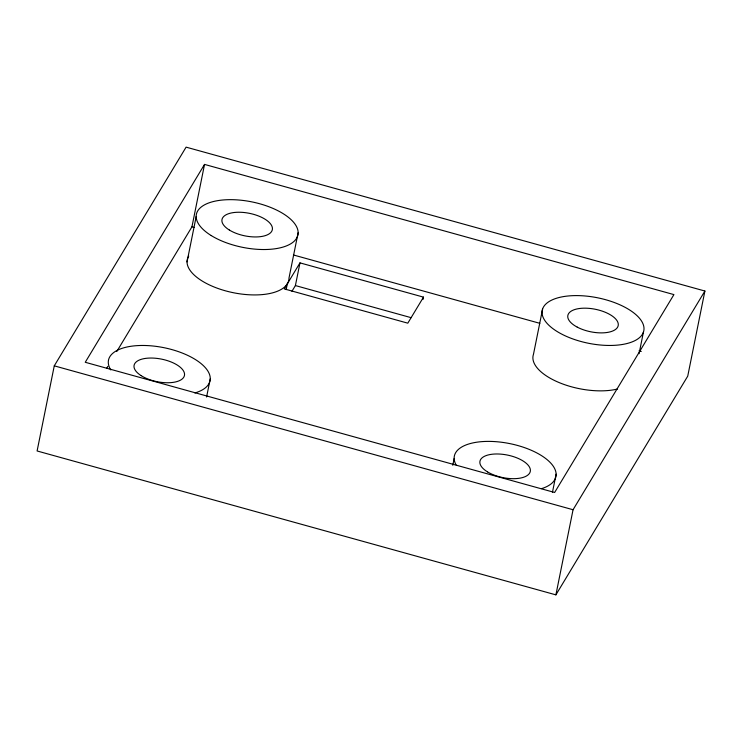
<?xml version="1.0" encoding="UTF-8"?>
<svg xmlns="http://www.w3.org/2000/svg" width="742" height="742" viewBox="0 0 742 742"><rect width="100%" height="100%" fill="white"/><g stroke="black" fill="none" stroke-linecap="round" stroke-linejoin="round"><path stroke-width="1.11" d="M54.268 365.843L37.1 450.969L555.897 594.861L687.732 376.157L704.9 291.031L186.103 147.139L54.268 365.843L573.056 509.735L704.9 291.031M116.8 351.485L191.946 226.829L204.532 164.409L673.922 294.602L554.636 492.475L85.247 362.281L204.532 164.409M187.03 261.917L196.185 216.516M206.582 397.007L210.246 378.847M286.152 289.584L287.293 283.908L299.981 262.872L423.497 297.134L423.042 299.406M298.145 232.673L288.99 278.074A51.792 23.188 11.4 0 1 231.513 292.329A51.792 23.188 11.4 0 1 188.728 256.092M291.94 291.309L295.399 285.568L299.981 262.872M452.787 465.29L454.16 458.482M542.625 308.922L533.47 354.324A51.792 23.188 11.4 0 0 559.422 382.696A51.792 23.188 11.4 0 0 617.548 389.003M552.447 492.336L556.11 474.175M555.897 594.861L573.056 509.735M639.075 353.693L643.425 332.128A51.792 23.188 11.4 0 0 574.466 295.613A51.792 23.188 11.4 0 0 561.184 333.835A51.792 23.188 11.4 0 0 643.425 332.128M106.653 368.31L107.85 366.335M287.293 283.908L284.279 288.907L407.803 323.169L423.497 297.134M191.946 226.829L194.172 227.451M293.405 254.97L539.805 323.317M639.029 350.836L641.264 351.458M295.399 285.568L411.133 317.669M456.061 464.872A51.792 23.188 11.4 0 1 517.693 445.497A51.792 23.188 11.4 0 1 541.641 488.616M110.79 369.933A51.792 23.188 11.4 0 1 136.305 345.689A51.792 23.188 11.4 0 1 200.757 363.339A51.792 23.188 11.4 0 1 194.868 392.963M487.494 471.875A25.673 11.492 11.4 0 0 529.621 473.118A25.673 11.492 11.4 0 0 498.281 453.993A25.673 11.492 11.4 0 0 487.494 471.875M141.175 375.656A25.673 11.492 11.4 0 0 183.599 377.455A25.673 11.492 11.4 0 0 153.037 358.08A25.673 11.492 11.4 0 0 141.175 375.656M577.248 327.129A25.673 11.492 11.4 0 0 618.012 326.276A25.673 11.492 11.4 0 0 583.824 308.18A25.673 11.492 11.4 0 0 577.248 327.129M229.352 230.029A25.673 11.492 11.4 0 0 271.591 231.495A25.673 11.492 11.4 0 0 240.547 212.268A25.673 11.492 11.4 0 0 229.352 230.029M211.229 235.566A51.792 23.188 11.4 0 0 296.448 238.507A51.792 23.188 11.4 0 0 233.823 199.719A51.792 23.188 11.4 0 0 211.229 235.566"/></g></svg>
